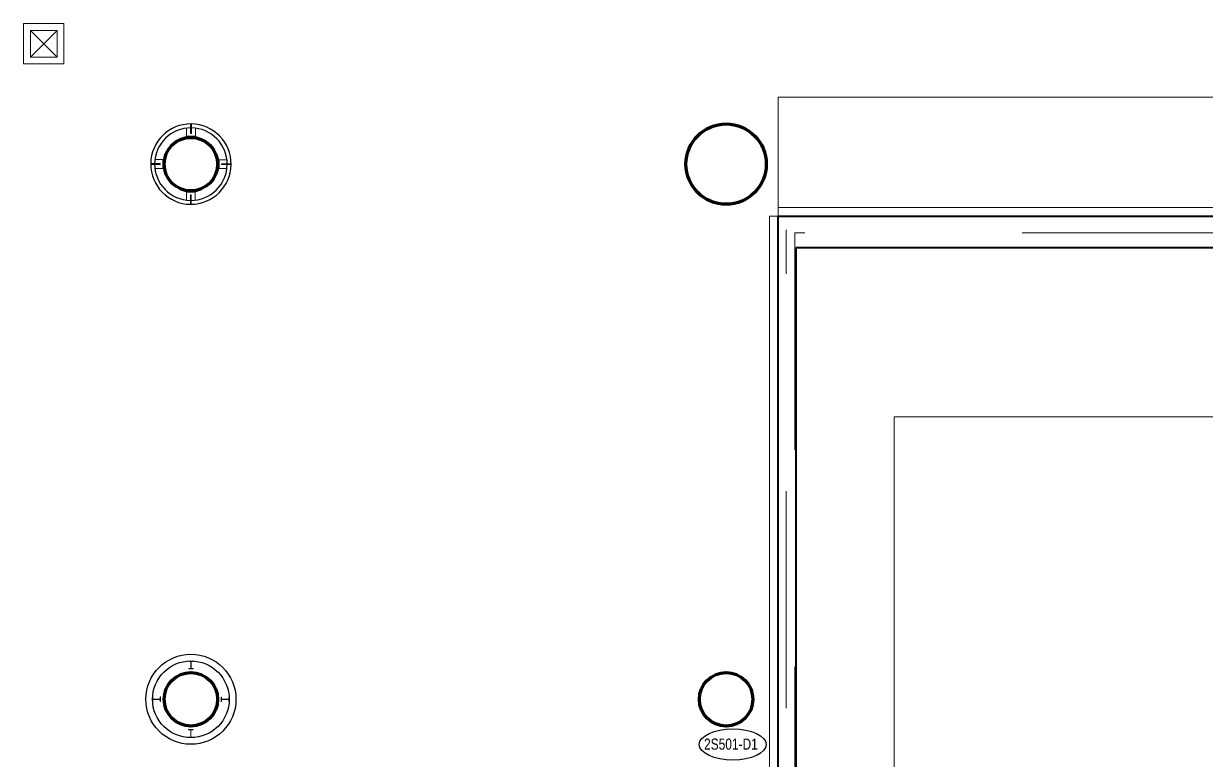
# Model space of a CAD drawing. Header units: metres. Extents: x 1807 to 3745, y 842 to 1968.
# Drawn here: x 3386.25 to 3412.77, y 1246.63 to 1263.15 of the extents above; entities that cross this region are included whole.
import ezdxf
from ezdxf.enums import TextEntityAlignment as Align

# ---------------------------------------------------------------- set-up
doc = ezdxf.new("R2010")
doc.units = ezdxf.units.M
doc.header["$MEASUREMENT"] = 0
doc.linetypes.add('DGN2', pattern=[9.732586, 4.866293, -4.866293])
doc.layers.get('0').update_dxf_attribs({"lineweight": 0})
doc.layers.add('Level 1', color=7, linetype='Continuous', lineweight=0)
doc.layers.add('Primary Door', color=7, linetype='Continuous', lineweight=0)
doc.styles.add('Style-CHAR_FAST_FONT', font='CHAR_FAST_FONT.shx', dxfattribs={"height": 0.2})

# ---------------------------------------------------------------- blocks, each defined once
blk = doc.blocks.new('AnonymusCell_276')
at = {"layer": 'Primary Door', "color": 7, "linetype": 'Continuous', "lineweight": 30}
blk.add_ellipse((0, 0), major_axis=(0.75, 0), ratio=0.466667, dxfattribs=at)
at = {"layer": 'Primary Door', "color": 7, "linetype": 'Continuous', "lineweight": 30, "style": 'Style-CHAR_FAST_FONT', "width": 0.799986}
blk.add_text('2S501-D1', height=0.25, dxfattribs=at).set_placement((-0.643, 0.133), align=Align.TOP_LEFT)

msp = doc.modelspace()

# ---------------------------------------------------------------- linework, layer by layer
at = {"layer": 'Level 1', "color": 7, "linetype": 'Continuous', "lineweight": 0}
for p, q in [((3387.15, 1263.15), (3386.25, 1263.15)), ((3386.25, 1263.15), (3386.25, 1262.25)), ((3387.15, 1262.25), (3387.15, 1263.15)), ((3386.4, 1262.4), (3387, 1263)), ((3387, 1262.4), (3386.4, 1263)), ((3386.25, 1262.25), (3387.15, 1262.25)), ((3520.7, 1261.5), (3403.17, 1261.5)), ((3403.17, 1261.5), (3403.17, 1259.03)), ((3403.17, 1258.83), (3402.97, 1258.83)), ((3402.97, 1258.83), (3402.97, 1245.9)), ((3403.17, 1258.83), (3403.17, 1259.03)), ((3403.17, 1259.03), (3439.42, 1259.03))]:
    msp.add_line(p, q, dxfattribs=at)
at = {"layer": 'Level 1', "color": 7, "linetype": 'Continuous', "lineweight": 13}
for p, q in [((3387, 1263), (3386.4, 1263)), ((3386.4, 1263), (3386.4, 1262.4)), ((3387, 1262.4), (3387, 1263)), ((3386.4, 1262.4), (3387, 1262.4)), ((3389.901, 1260.806), (3389.901, 1260.63)), ((3389.991, 1260.688), (3389.991, 1260.901)), ((3389.991, 1260.901), (3390.011, 1260.901)), ((3390.011, 1260.688), (3389.991, 1260.688)), ((3390.011, 1260.901), (3390.011, 1260.688)), ((3390.101, 1260.806), (3390.101, 1260.63)), ((3390.101, 1260.63), (3389.901, 1260.63)), ((3389.099, 1259.991), (3389.099, 1260.011)), ((3389.099, 1260.011), (3389.312, 1260.011)), ((3389.312, 1259.991), (3389.099, 1259.991)), ((3389.194, 1260.101), (3389.37, 1260.101)), ((3389.194, 1259.901), (3389.37, 1259.901)), ((3389.312, 1260.011), (3389.312, 1259.991)), ((3389.37, 1260.101), (3389.37, 1259.901)), ((3390.63, 1259.899), (3390.63, 1260.099)), ((3390.806, 1260.099), (3390.63, 1260.099)), ((3390.806, 1259.899), (3390.63, 1259.899)), ((3390.688, 1260.009), (3390.901, 1260.009)), ((3390.688, 1259.989), (3390.688, 1260.009)), ((3390.901, 1259.989), (3390.688, 1259.989)), ((3390.901, 1260.009), (3390.901, 1259.989)), ((3389.899, 1259.37), (3390.099, 1259.37)), ((3389.899, 1259.194), (3389.899, 1259.37)), ((3390.099, 1259.194), (3390.099, 1259.37)), ((3389.989, 1259.099), (3389.989, 1259.312)), ((3389.989, 1259.312), (3390.009, 1259.312)), ((3390.009, 1259.099), (3389.989, 1259.099)), ((3390.009, 1259.312), (3390.009, 1259.099)), ((3405.77, 1254.33), (3405.77, 1186.575)), ((3524.2, 1254.33), (3405.77, 1254.33)), ((3390.052, 1248.858), (3389.95, 1248.858)), ((3389.95, 1248.858), (3389.95, 1248.85)), ((3389.95, 1248.85), (3389.991, 1248.85)), ((3389.998, 1248.842), (3389.998, 1248.696)), ((3390.003, 1248.696), (3390.003, 1248.842)), ((3390.011, 1248.85), (3390.052, 1248.85)), ((3390.052, 1248.85), (3390.052, 1248.858)), ((3389.991, 1248.688), (3389.95, 1248.688)), ((3389.95, 1248.688), (3389.95, 1248.68)), ((3389.95, 1248.68), (3390.052, 1248.68)), ((3390.052, 1248.688), (3390.011, 1248.688)), ((3390.052, 1248.68), (3390.052, 1248.688)), ((3389.142, 1248.052), (3389.142, 1247.95)), ((3389.15, 1248.052), (3389.142, 1248.052)), ((3389.142, 1247.95), (3389.15, 1247.95)), ((3389.15, 1248.011), (3389.15, 1248.052)), ((3389.15, 1247.95), (3389.15, 1247.991)), ((3389.304, 1248.003), (3389.158, 1248.003)), ((3389.158, 1247.998), (3389.304, 1247.998)), ((3389.32, 1248.052), (3389.312, 1248.052)), ((3389.312, 1248.052), (3389.312, 1248.011)), ((3389.312, 1247.991), (3389.312, 1247.95)), ((3389.312, 1247.95), (3389.32, 1247.95)), ((3389.32, 1247.95), (3389.32, 1248.052)), ((3390.688, 1248.05), (3390.68, 1248.05)), ((3390.68, 1248.05), (3390.68, 1247.948)), ((3390.68, 1247.948), (3390.688, 1247.948)), ((3390.688, 1248.009), (3390.688, 1248.05)), ((3390.688, 1247.948), (3390.688, 1247.989)), ((3390.842, 1248.002), (3390.696, 1248.002)), ((3390.696, 1247.997), (3390.842, 1247.997)), ((3390.858, 1248.05), (3390.85, 1248.05)), ((3390.85, 1248.05), (3390.85, 1248.009)), ((3390.85, 1247.989), (3390.85, 1247.948)), ((3390.85, 1247.948), (3390.858, 1247.948)), ((3390.858, 1247.948), (3390.858, 1248.05)), ((3390.05, 1247.32), (3389.948, 1247.32)), ((3389.948, 1247.32), (3389.948, 1247.312)), ((3389.948, 1247.312), (3389.989, 1247.312)), ((3389.989, 1247.15), (3389.948, 1247.15)), ((3389.948, 1247.15), (3389.948, 1247.142)), ((3389.948, 1247.142), (3390.05, 1247.142)), ((3389.997, 1247.304), (3389.997, 1247.158)), ((3390.002, 1247.158), (3390.002, 1247.304)), ((3390.009, 1247.312), (3390.05, 1247.312)), ((3390.05, 1247.15), (3390.009, 1247.15)), ((3390.05, 1247.312), (3390.05, 1247.32)), ((3390.05, 1247.142), (3390.05, 1247.15))]:
    msp.add_line(p, q, dxfattribs=at)
at = {"layer": 'Level 1', "color": 7, "linetype": 'Continuous', "lineweight": 40}
for p, q in [((3403.17, 1258.83), (3439.42, 1258.83)), ((3403.17, 1188.975), (3403.17, 1258.83)), ((3403.57, 1188.275), (3403.57, 1258.13)), ((3403.57, 1258.13), (3521.2, 1258.13))]:
    msp.add_line(p, q, dxfattribs=at)
at = {"layer": 'Level 1', "color": 7, "linetype": 'DGN2', "lineweight": 13}
msp.add_line((3403.345, 1082.35), (3403.345, 1258.53), dxfattribs=at)
at = {"layer": 'Level 1', "color": 7, "linetype": 'DGN2', "lineweight": 0}
for p, q in [((3559.49, 1258.46), (3403.54, 1258.46)), ((3403.54, 1258.46), (3403.54, 1078.51))]:
    msp.add_line(p, q, dxfattribs=at)
at = {"layer": 'Level 1', "color": 7, "linetype": 'Continuous', "lineweight": 70}
for centre, radius in [((3402, 1260), 0.9), ((3390, 1260), 0.6), ((3390, 1248), 0.6), ((3402, 1248), 0.6)]:
    msp.add_circle(centre, radius, dxfattribs=at)
at = {"layer": 'Level 1', "color": 7, "linetype": 'Continuous', "lineweight": 30}
for radius in [1.01, 0.86]:
    msp.add_circle((3390, 1248), radius, dxfattribs=at)
for radius, start, end in [(0.901, 89.5875, 179.3135), (0.813, 89.5875, 179.3135), (0.813, 359.5875, 89.3135), (0.901, 359.5875, 89.3135), (0.901, 179.5875, 269.3135), (0.813, 179.5875, 269.3135), (0.813, 269.5875, 359.3135), (0.901, 269.5875, 359.3135)]:
    msp.add_arc((3390, 1260), radius, start, end, dxfattribs=at)
at = {"layer": 'Level 1', "color": 7, "linetype": 'Continuous', "lineweight": 13}
for centre, start, end in [((3389.991, 1248.842), 0, 90), ((3390.011, 1248.842), 90, 180), ((3389.991, 1248.696), 270, 0), ((3390.011, 1248.696), 180, 270), ((3389.158, 1248.011), 180, 270), ((3389.158, 1247.991), 90, 180), ((3389.304, 1248.011), 270, 0), ((3389.304, 1247.991), 0, 90), ((3390.696, 1248.009), 180, 270), ((3390.696, 1247.989), 90, 180), ((3390.842, 1248.009), 270, 0), ((3390.842, 1247.989), 0, 90), ((3389.989, 1247.304), 0, 90), ((3389.989, 1247.158), 270, 0), ((3390.009, 1247.304), 90, 180), ((3390.009, 1247.158), 180, 270)]:
    msp.add_arc(centre, 0.0076, start, end, dxfattribs=at)

# ---------------------------------------------------------------- block references
at = {"color": 7, "linetype": 'Continuous', "lineweight": 0}
msp.add_blockref('AnonymusCell_276', (3402.149, 1246.987), dxfattribs=at)

doc.saveas('drawing.dxf')
